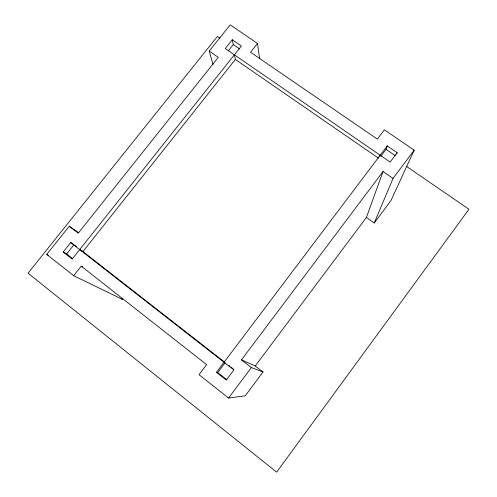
<?xml version="1.0" encoding="UTF-8"?>
<svg xmlns="http://www.w3.org/2000/svg" width="497" height="497" viewBox="0 0 497 497"><rect width="100%" height="100%" fill="white"/><g stroke="black" fill="none" stroke-linecap="round" stroke-linejoin="round"><path stroke-width="0.75" d="M379.745 156.58L380.18 155.232M380.944 156.133L386.039 149.373L387.231 145.888L397.171 152.697L396.637 154.058M366.395 217.462L383.044 171.496L393.034 178.417L374.222 223.01L366.395 217.462L255.241 365.972L241.467 359.865L383.044 171.496M213.002 64.393L209.231 51.073L230.186 24.85L257.508 43.45L250.531 52.266L377.341 139.117L384.367 129.835L414.2 150.15L390.971 200.571L374.222 223.01M255.241 365.972L263.025 371.998L245.245 395.817L228.558 398.041L199.024 374.713L206.64 364.643L81.222 266.162L73.674 275.698L46.73 254.414L69.245 226.241L78.849 232.832M228.558 398.041L251.383 367.556L263.025 371.998M393.034 178.417L414.2 150.15M397.171 152.697L390.12 162.078L225.29 48.538L232.279 39.766L241.38 45.997L72.183 259.067L63.2 252.01L70.711 242.579L74.053 244.661L66.654 253.955L63.2 252.01M70.711 242.579L233.888 369.948L226.284 380.068L216.437 372.334L387.231 145.888M216.437 372.334L217.754 372.564L225.24 362.642M234.385 54.807L235.361 59.423L82.924 251.581L79.7 249.6M228.222 50.918L233.279 44.568L232.279 39.766M73.674 275.698L122.529 299.43L121.33 298.486M46.73 254.414L48.787 255.483M81.222 266.162L82.57 266.895M233.279 44.568L239.858 49.085M386.039 149.373L395.221 155.673M219.929 38.226L217.375 36.467L28.043 273.201L276.649 472.15L468.957 209.28L406.378 166.296M235.361 59.423L378.453 158.152M209.231 51.073L218.276 57.341L78.197 233.186L69.245 226.241M241.467 359.865L251.383 367.556M75.24 245.58L76.42 246.506M81.154 250.196L224.632 362.164M228.881 365.481L230.099 366.426M231.31 367.376L233.739 369.271M66.654 253.955L72.568 258.595M217.754 372.564L226.856 379.708M257.508 43.45L259.608 58.783"/></g></svg>
